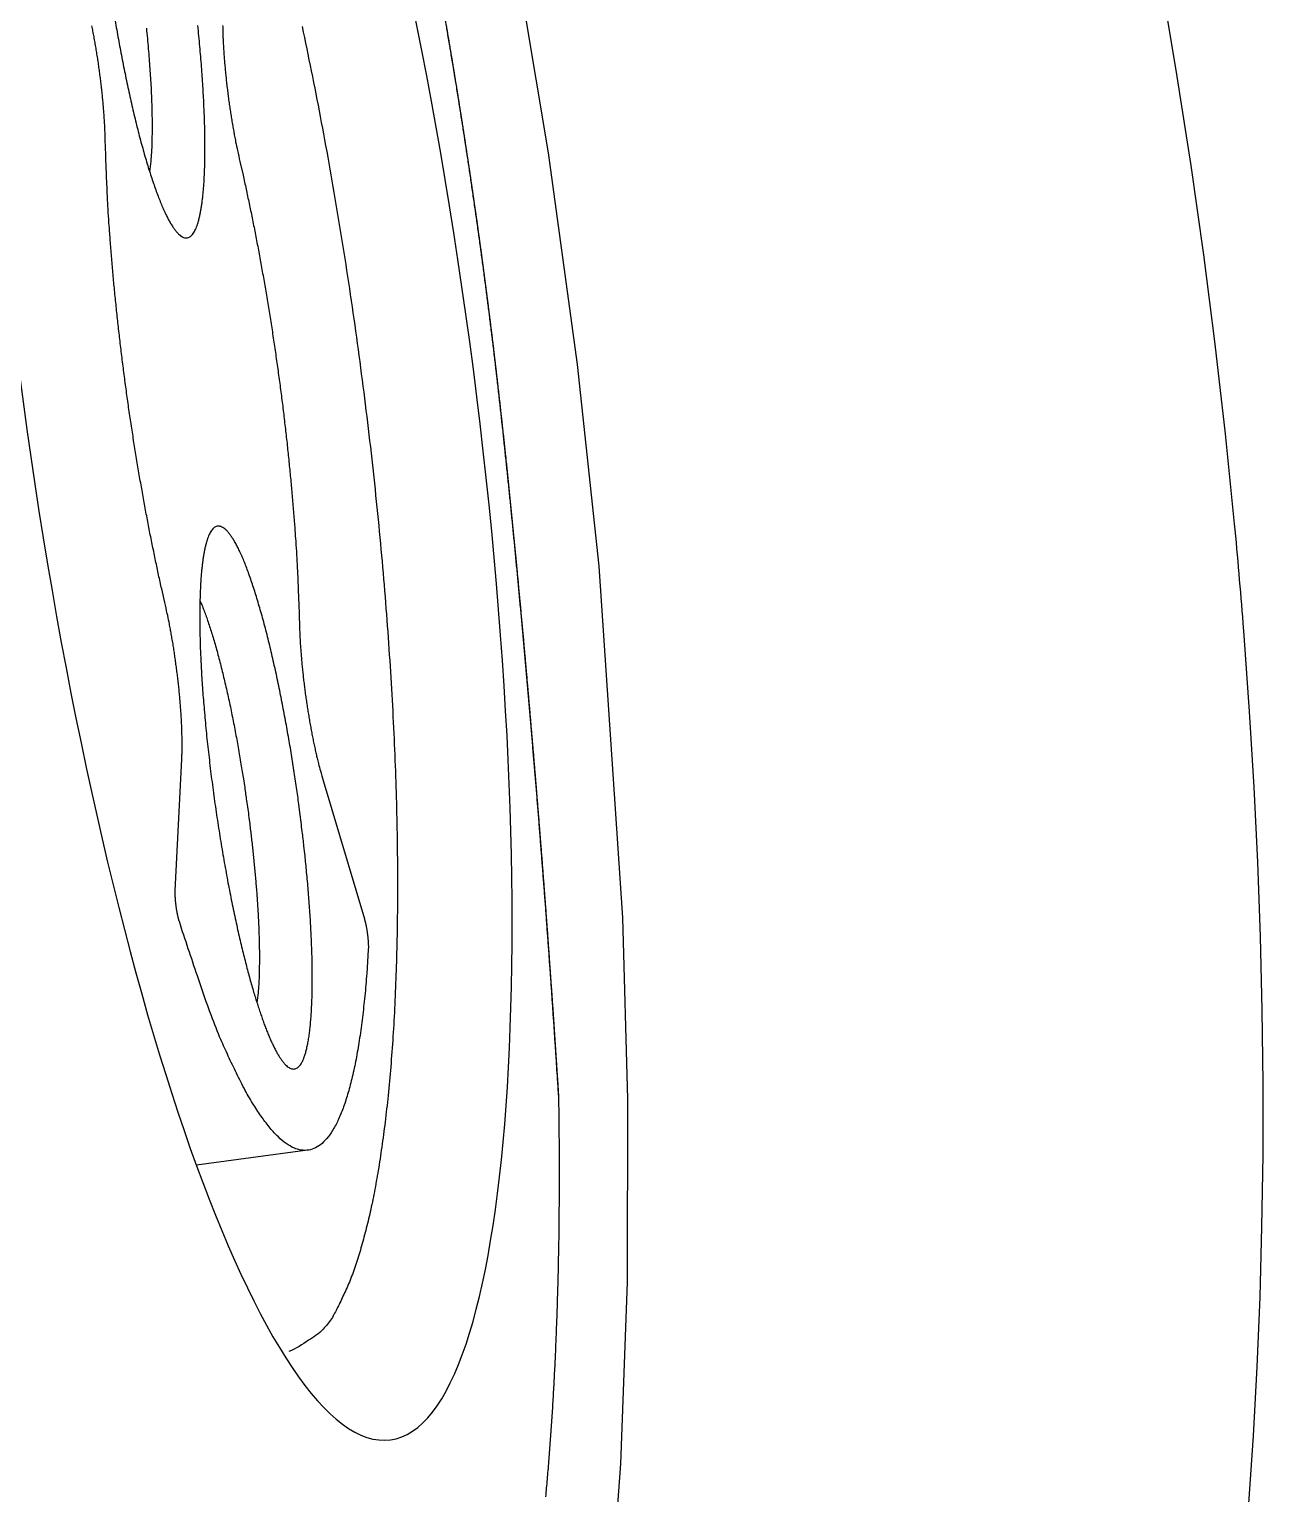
# Model space of a CAD drawing. Extents: x 528 to 612, y 649 to 778.
# Drawn here: x 536.618 to 538.287, y 690.083 to 692.064 of the extents above; entities that cross this region are included whole.
import ezdxf

# ---------------------------------------------------------------- set-up
doc = ezdxf.new("R2010")
doc.units = 0
doc.header["$MEASUREMENT"] = 0
doc.layers.add('1', color=4, linetype='Continuous')
doc.layers.add('204', color=7, linetype='Continuous')

# ---------------------------------------------------------------- blocks, each defined once
blk = doc.blocks.new('*U11')
at = {"layer": '204', "color": 2, "linetype": 'Continuous'}
blk.add_circle((0, 0), 1, dxfattribs=at)
blk = doc.blocks.new('5S55RR1')
at = {"layer": '1', "color": 3, "linetype": 'Continuous'}
for p, q in [((-70.6619, 94.1312), (-70.6619, 94.2796)), ((-71.0341, 94.2578), (-71.2086, 94.2251)), ((-71.1544, 94.0395), (-70.9616, 94.0094))]:
    blk.add_line(p, q, dxfattribs=at)
for points in [[(-70.9915, 94.258), (-70.9926, 94.2582, 0.003906), (-70.9937, 94.2583, 0.003416), (-70.9949, 94.2585, 0.003127), (-70.9962, 94.2586, 0.003058), (-70.9975, 94.2588, 0.002928), (-70.9989, 94.2589, 0.002808), (-71.0003, 94.259, 0.002691), (-71.0018, 94.2591, 0.002621), (-71.0033, 94.2592, 0.002544), (-71.0049, 94.2593, 0.002494), (-71.0065, 94.2593, 0.002442), (-71.0082, 94.2594, 0.002413), (-71.0098, 94.2594, 0.002389), (-71.0115, 94.2594, 0.002383), (-71.0132, 94.2594, 0.002377), (-71.0148, 94.2594, 0.002377), (-71.0165, 94.2594, 0.002415), (-71.0181, 94.2593, 0.002484), (-71.0197, 94.2593, 0.002478), (-71.0213, 94.2592, 0.002394), (-71.0228, 94.2591, 0.002662), (-71.0243, 94.259, 0.003195), (-71.0258, 94.2589, 0.002659), (-71.0271, 94.2587, 0.001206), (-71.0283, 94.2586, 0.003727), (-71.0297, 94.2584, 0.00702), (-71.0317, 94.2582, 0.004098), (-71.0341, 94.2578, 0.002419)], [(-70.9191, 94.0098), (-70.8878, 94.0162, 0.005021), (-70.8579, 94.0229, 0.005351), (-70.8295, 94.0301, 0.005968), (-70.8026, 94.0375, 0.007088), (-70.7776, 94.0453, 0.00844), (-70.7546, 94.0534, 0.010095), (-70.7339, 94.0618, 0.012359), (-70.7154, 94.0705, 0.01547), (-70.6995, 94.0794, 0.019916), (-70.6862, 94.0885, 0.026116), (-70.6757, 94.0978, 0.035293), (-70.668, 94.1072, 0.047662), (-70.6633, 94.1167, 0.063257), (-70.6616, 94.1263, 0.075768), (-70.6629, 94.136, 0.076656), (-70.6672, 94.1456, 0.065194), (-70.6745, 94.1551, 0.049959), (-70.6847, 94.1645, 0.037538), (-70.698, 94.1738, 0.026966), (-70.7138, 94.1829, 0.019571), (-70.732, 94.1918, 0.016547), (-70.7533, 94.2005, 0.015012), (-70.7778, 94.209, 0.009447), (-70.8023, 94.2169, 0.003634), (-70.8257, 94.2239, 0.009999), (-70.8594, 94.2321, 0.012892), (-70.9155, 94.2436, 0.005392), (-70.9915, 94.258, 0.002717)], [(-71.4219, 94.2192), (-71.4406, 94.2209, 0.001935), (-71.4598, 94.2225, 0.001825), (-71.4795, 94.2239, 0.001755), (-71.4996, 94.2253, 0.001742), (-71.5202, 94.2266, 0.001713), (-71.5411, 94.2277, 0.001684), (-71.5624, 94.2287, 0.001655), (-71.584, 94.2296, 0.001639), (-71.6059, 94.2304, 0.00162), (-71.628, 94.231, 0.001608), (-71.6504, 94.2315, 0.001596), (-71.6728, 94.2319, 0.00159), (-71.6954, 94.2321, 0.001586), (-71.718, 94.2321, 0.001589), (-71.7406, 94.232, 0.001587), (-71.7632, 94.2318, 0.001585), (-71.7856, 94.2314, 0.001606), (-71.808, 94.2309, 0.001647), (-71.8302, 94.2302, 0.001623), (-71.8521, 94.2295, 0.001542), (-71.8736, 94.2285, 0.001708), (-71.8951, 94.2275, 0.002044), (-71.9167, 94.2262, 0.001623), (-71.9367, 94.225, 0.000645), (-71.9547, 94.2238, 0.002277), (-71.9767, 94.222, 0.004099), (-72.009, 94.2189, 0.002179), (-72.0505, 94.2148, 0.001213)], [(-71.2086, 94.2251), (-71.2135, 94.2242, -0.003838), (-71.2188, 94.2233, -0.003411), (-71.2244, 94.2225, -0.003127), (-71.2302, 94.2217, -0.003011), (-71.2363, 94.2209, -0.002857), (-71.2427, 94.2202, -0.002716), (-71.2493, 94.2195, -0.00258), (-71.2561, 94.2188, -0.002483), (-71.2631, 94.2182, -0.002383), (-71.2704, 94.2177, -0.002305), (-71.2778, 94.2172, -0.002228), (-71.2854, 94.2168, -0.002169), (-71.2931, 94.2164, -0.002113), (-71.301, 94.2161, -0.002073), (-71.3089, 94.2158, -0.002029), (-71.3169, 94.2156, -0.001989), (-71.3249, 94.2155, -0.001979), (-71.333, 94.2155, -0.001994), (-71.341, 94.2155, -0.001936), (-71.349, 94.2155, -0.001819), (-71.3568, 94.2156, -0.00198), (-71.3647, 94.2158, -0.002321), (-71.3726, 94.2161, -0.001838), (-71.38, 94.2164, -0.000766), (-71.3867, 94.2166, -0.002511), (-71.3947, 94.2171, -0.004431), (-71.4066, 94.218, -0.002362), (-71.4219, 94.2192, -0.001322)], [(-72.0505, 94.2148), (-72.0566, 94.2141, -0.002618), (-72.063, 94.2135, -0.002399), (-72.0695, 94.2129, -0.002265), (-72.0763, 94.2123, -0.002241), (-72.0833, 94.2118, -0.002186), (-72.0905, 94.2114, -0.002132), (-72.0979, 94.211, -0.002078), (-72.1055, 94.2106, -0.002048), (-72.1132, 94.2103, -0.002014), (-72.121, 94.2101, -0.001994), (-72.1289, 94.2099, -0.001972), (-72.1369, 94.2098, -0.001962), (-72.1449, 94.2098, -0.001956), (-72.153, 94.2098, -0.00196), (-72.1611, 94.2098, -0.001962), (-72.1691, 94.21, -0.001964), (-72.1771, 94.2102, -0.001997), (-72.185, 94.2105, -0.002055), (-72.1928, 94.2108, -0.002041), (-72.2005, 94.2112, -0.001957), (-72.208, 94.2116, -0.002176)], [(-72.1687, 93.93, 0.002898), (-72.1074, 93.9258, 0.002819), (-72.0447, 93.9221, 0.002766), (-71.9807, 93.9191, 0.002712), (-71.9158, 93.9168, 0.002679), (-71.8501, 93.9151, 0.002648), (-71.7839, 93.9141, 0.002632), (-71.7173, 93.9139, 0.002622), (-71.6508, 93.9143, 0.002623), (-71.5844, 93.9154, 0.002634), (-71.5186, 93.9172, 0.002652), (-71.4534, 93.9197, 0.002685), (-71.3892, 93.9229, 0.002721), (-71.3262, 93.9267, 0.002776), (-71.2646, 93.9311, 0.002832), (-71.2046, 93.9361, 0.002913), (-71.1463, 93.9416, 0.00299), (-71.0899, 93.9477, 0.003102), (-71.0356, 93.9542, 0.003206), (-70.9835, 93.9612, 0.003352), (-70.9337, 93.9686, 0.003488), (-70.8862, 93.9763, 0.003678), (-70.841, 93.9843, 0.003857), (-70.7984, 93.9926, 0.004099), (-70.7582, 94.0011, 0.004324), (-70.7205, 94.0099, 0.004646), (-70.6851, 94.0187, 0.004964), (-70.6523, 94.0278, 0.005345), (-70.6217, 94.0368, 0.005673), (-70.5936, 94.0459, 0.006298), (-70.5676, 94.0551, 0.006971), (-70.5435, 94.0645, 0.007608), (-70.5209, 94.0741, 0.007972), (-70.4996, 94.084, 0.010218), (-70.4797, 94.0945, 0.015306), (-70.4615, 94.1057, 0.013679), (-70.4453, 94.1164, 0.003674), (-70.4314, 94.1263, 0.025098), (-70.4189, 94.1397, 0.066825), (-70.4068, 94.1611, 0.043824), (-70.3952, 94.1896, 0.024929)], [(-71.1156, 94.0764), (-71.1268, 94.0763, -0.00124), (-71.1381, 94.0763, -0.00117), (-71.1497, 94.0764, -0.001153), (-71.1615, 94.0765, -0.001199), (-71.1735, 94.0767, -0.001224), (-71.1856, 94.077, -0.001247), (-71.1979, 94.0773, -0.001268), (-71.2103, 94.0776, -0.001304), (-71.2228, 94.0781, -0.001334), (-71.2354, 94.0786, -0.001377), (-71.2481, 94.0792, -0.001413), (-71.2608, 94.0799, -0.001459), (-71.2735, 94.0806, -0.001513), (-71.2861, 94.0814, -0.001589), (-71.2988, 94.0823, -0.00167), (-71.3113, 94.0833, -0.001772), (-71.3238, 94.0844, -0.001859), (-71.3361, 94.0855, -0.001946), (-71.3482, 94.0867, -0.002044), (-71.3602, 94.088, -0.002162), (-71.3719, 94.0894, -0.002292), (-71.3833, 94.0909, -0.00244), (-71.3944, 94.0925, -0.00261), (-71.4052, 94.0941, -0.002804), (-71.4156, 94.0958, -0.003027), (-71.4256, 94.0975, -0.003273), (-71.4352, 94.0993, -0.003588), (-71.4444, 94.1012, -0.003978), (-71.453, 94.1031, -0.004495), (-71.4611, 94.1051, -0.005169), (-71.4687, 94.1071, -0.005927), (-71.4758, 94.1092, -0.006707), (-71.4822, 94.1113, -0.007754), (-71.4881, 94.1134, -0.009033), (-71.4933, 94.1156, -0.010744), (-71.498, 94.1178, -0.01282), (-71.5021, 94.12, -0.0157), (-71.5056, 94.1222, -0.019302), (-71.5085, 94.1244, -0.024369), (-71.5108, 94.1266, -0.030624), (-71.5125, 94.1288, -0.039058), (-71.5137, 94.1309, -0.0482), (-71.5144, 94.1331, -0.05741), (-71.5145, 94.1352, -0.062293), (-71.514, 94.1373, -0.059809), (-71.5131, 94.1394, -0.051052), (-71.5116, 94.1415, -0.040939), (-71.5097, 94.1435, -0.032158), (-71.5073, 94.1454, -0.025131), (-71.5046, 94.1473, -0.019885), (-71.5014, 94.1492, -0.015904), (-71.4979, 94.151, -0.012928), (-71.494, 94.1528, -0.010754), (-71.4898, 94.1545, -0.009093), (-71.4852, 94.1562, -0.007628), (-71.4804, 94.1578, -0.006453), (-71.4755, 94.1594, -0.005819), (-71.4702, 94.1609, -0.005168), (-71.4645, 94.1624, -0.004569), (-71.4584, 94.1639, -0.004289), (-71.4519, 94.1654, -0.003957), (-71.445, 94.1669, -0.003678), (-71.4376, 94.1683, -0.003403), (-71.4297, 94.1698, -0.0032), (-71.4214, 94.1712, -0.002988), (-71.4127, 94.1726, -0.002825), (-71.4034, 94.174, -0.002656), (-71.3938, 94.1753, -0.002528), (-71.3836, 94.1766, -0.002393), (-71.3731, 94.1779, -0.00229), (-71.3621, 94.1791, -0.002181), (-71.3506, 94.1803, -0.002099), (-71.3388, 94.1814, -0.002012), (-71.3265, 94.1824, -0.001947), (-71.3139, 94.1834, -0.001877), (-71.3009, 94.1843, -0.001825), (-71.2876, 94.1851, -0.001769), (-71.274, 94.1858, -0.001728), (-71.2601, 94.1865, -0.001686), (-71.246, 94.1871, -0.001655), (-71.2316, 94.1876, -0.001623), (-71.217, 94.188, -0.001599), (-71.2023, 94.1883, -0.001578), (-71.1875, 94.1886, -0.001565), (-71.1726, 94.1887, -0.001538), (-71.1576, 94.1887, -0.001497), (-71.1427, 94.1887, -0.001483), (-71.1278, 94.1886, -0.001488), (-71.1131, 94.1884, -0.001496), (-71.0984, 94.1881, -0.001503), (-71.0839, 94.1877, -0.00152), (-71.0696, 94.1872, -0.001535), (-71.0555, 94.1866, -0.001554), (-71.0416, 94.186, -0.001565), (-71.0279, 94.1853, -0.001585), (-71.0145, 94.1845, -0.001605), (-71.0014, 94.1837, -0.001636), (-70.9886, 94.1828, -0.001658), (-70.9761, 94.1818, -0.001708), (-70.9639, 94.1808, -0.001772), (-70.9522, 94.1797, -0.001841), (-70.9408, 94.1785, -0.001889), (-70.9299, 94.1773, -0.001958), (-70.9193, 94.1761, -0.002019), (-70.9092, 94.1749, -0.002105), (-70.8995, 94.1736, -0.002181), (-70.8902, 94.1722, -0.002284), (-70.8813, 94.1709, -0.002375), (-70.8729, 94.1695, -0.002505), (-70.8648, 94.1681, -0.002631), (-70.8572, 94.1667, -0.002773), (-70.85, 94.1653, -0.00287), (-70.8432, 94.1639, -0.003154), (-70.8366, 94.1625, -0.003453), (-70.8302, 94.1609, -0.003717), (-70.824, 94.1594, -0.004222), (-70.818, 94.1577, -0.004796), (-70.8123, 94.156, -0.005416), (-70.8069, 94.1543, -0.006171), (-70.8018, 94.1525, -0.007162), (-70.797, 94.1507, -0.008386), (-70.7925, 94.1488, -0.009935), (-70.7885, 94.1468, -0.011949), (-70.7849, 94.1448, -0.014601), (-70.7817, 94.1428, -0.018146), (-70.7789, 94.1407, -0.022805), (-70.7767, 94.1386, -0.029379), (-70.7749, 94.1364, -0.038264), (-70.7737, 94.1343, -0.049136), (-70.7731, 94.1321, -0.059485), (-70.773, 94.1298, -0.065173), (-70.7735, 94.1276, -0.062844), (-70.7746, 94.1253, -0.05349), (-70.7764, 94.1231, -0.04289), (-70.7787, 94.1208, -0.032969), (-70.7817, 94.1186, -0.025713), (-70.7853, 94.1163, -0.020144), (-70.7895, 94.1141, -0.016223), (-70.7943, 94.1119, -0.013172), (-70.7997, 94.1098, -0.011006), (-70.8057, 94.1077, -0.009138), (-70.8123, 94.1056, -0.007647), (-70.8194, 94.1036, -0.006511), (-70.8271, 94.1017, -0.005674), (-70.8352, 94.0998, -0.005), (-70.8439, 94.0979, -0.004483), (-70.8529, 94.0962, -0.004031), (-70.8624, 94.0945, -0.003655), (-70.8723, 94.0928, -0.003332), (-70.8826, 94.0913, -0.00306), (-70.8932, 94.0898, -0.002823), (-70.9041, 94.0884, -0.002614), (-70.9152, 94.0871, -0.002442), (-70.9266, 94.0858, -0.002297), (-70.9382, 94.0847, -0.002144), (-70.9499, 94.0836, -0.001971), (-70.9618, 94.0826, -0.001855), (-70.9738, 94.0817, -0.001765), (-70.9859, 94.0809, -0.001644), (-70.9979, 94.0801, -0.001494), (-71.0099, 94.0795, -0.001556), (-71.0221, 94.0788, -0.001728), (-71.0345, 94.0783, -0.001324), (-71.0461, 94.0778, -0.000566), (-71.0566, 94.0775, -0.001686), (-71.0698, 94.0771, -0.002738), (-71.0897, 94.0768, -0.001378), (-71.1156, 94.0764, -0.000758)], [(-72.2105, 94.1796, -0.001304), (-72.198, 94.1791, -0.001334), (-72.1854, 94.1786, -0.001377), (-72.1727, 94.178, -0.001413), (-72.1601, 94.1774, -0.001459), (-72.1473, 94.1766, -0.001513), (-72.1347, 94.1758, -0.001589), (-72.122, 94.1749, -0.00167), (-72.1095, 94.1739, -0.001772), (-72.097, 94.1728, -0.001859), (-72.0847, 94.1717, -0.001946), (-72.0726, 94.1705, -0.002044), (-72.0606, 94.1692, -0.002162), (-72.0489, 94.1678, -0.002292), (-72.0375, 94.1663, -0.00244), (-72.0264, 94.1648, -0.00261), (-72.0156, 94.1631, -0.002804), (-72.0052, 94.1615, -0.003027), (-71.9952, 94.1597, -0.003273), (-71.9856, 94.1579, -0.003588), (-71.9765, 94.156, -0.003978), (-71.9678, 94.1541, -0.004495), (-71.9597, 94.1521, -0.005169), (-71.9521, 94.1501, -0.005927), (-71.945, 94.148, -0.006707), (-71.9386, 94.1459, -0.007754), (-71.9327, 94.1438, -0.009033), (-71.9275, 94.1416, -0.010744), (-71.9228, 94.1394, -0.01282), (-71.9187, 94.1372, -0.0157), (-71.9152, 94.135, -0.019302), (-71.9123, 94.1328, -0.024369), (-71.91, 94.1306, -0.030624), (-71.9083, 94.1285, -0.039058), (-71.9071, 94.1263, -0.0482), (-71.9064, 94.1241, -0.05741), (-71.9064, 94.122, -0.062293), (-71.9068, 94.1199, -0.059809), (-71.9078, 94.1178, -0.051052), (-71.9092, 94.1158, -0.040939), (-71.9111, 94.1138, -0.032158), (-71.9135, 94.1118, -0.025131), (-71.9162, 94.1099, -0.019885), (-71.9194, 94.108, -0.015904), (-71.9229, 94.1062, -0.012928), (-71.9268, 94.1044, -0.010754), (-71.9311, 94.1027, -0.009093), (-71.9356, 94.101, -0.007628), (-71.9404, 94.0994, -0.006453), (-71.9453, 94.0978, -0.005819), (-71.9506, 94.0963, -0.005168), (-71.9563, 94.0948, -0.004569), (-71.9624, 94.0933, -0.004289), (-71.9689, 94.0918, -0.003957), (-71.9758, 94.0903, -0.003678), (-71.9832, 94.0889, -0.003403), (-71.9911, 94.0874, -0.0032), (-71.9994, 94.086, -0.002988), (-72.0081, 94.0846, -0.002825), (-72.0174, 94.0832, -0.002656), (-72.027, 94.0819, -0.002528), (-72.0372, 94.0806, -0.002393), (-72.0477, 94.0793, -0.00229), (-72.0587, 94.0781, -0.002181), (-72.0702, 94.077, -0.002099), (-72.082, 94.0759, -0.002012), (-72.0943, 94.0748, -0.001947), (-72.1069, 94.0739, -0.001877), (-72.1199, 94.073, -0.001825), (-72.1332, 94.0721, -0.001769), (-72.1468, 94.0714, -0.001728), (-72.1607, 94.0707, -0.001686), (-72.1748, 94.0701, -0.001655), (-72.1892, 94.0696, -0.001623)], [(-71.4182, 94.1718), (-71.4118, 94.17, 0.006105), (-71.4049, 94.1683, 0.005375), (-71.3975, 94.1667, 0.00473), (-71.3897, 94.1651, 0.004244), (-71.3814, 94.1635, 0.003821), (-71.3728, 94.162, 0.003468), (-71.3637, 94.1605, 0.003162), (-71.3543, 94.1591, 0.002909), (-71.3446, 94.1578, 0.002688), (-71.3345, 94.1565, 0.002498), (-71.3242, 94.1554, 0.002332), (-71.3137, 94.1542, 0.002186), (-71.303, 94.1532, 0.002062), (-71.2921, 94.1522, 0.00195), (-71.2811, 94.1513, 0.001851), (-71.27, 94.1504, 0.001753), (-71.2588, 94.1497, 0.00169), (-71.2475, 94.149, 0.001641), (-71.2362, 94.1484, 0.001548), (-71.225, 94.1478, 0.001413), (-71.2139, 94.1473, 0.00148), (-71.2027, 94.1469, 0.001657), (-71.1913, 94.1466, 0.001283), (-71.1807, 94.1463, 0.000555), (-71.1711, 94.1461, 0.001644), (-71.1592, 94.1459, 0.002707), (-71.1413, 94.1458, 0.001383), (-71.1182, 94.1457, 0.000767)], [(-71.1182, 94.1457), (-71.1095, 94.1458, 0.001119), (-71.1007, 94.1459, 0.001071), (-71.0918, 94.1461, 0.001067), (-71.0829, 94.1463, 0.001118), (-71.0738, 94.1465, 0.001151), (-71.0646, 94.1468, 0.001182), (-71.0554, 94.1471, 0.001213), (-71.0462, 94.1475, 0.001257), (-71.0369, 94.1479, 0.001297), (-71.0277, 94.1484, 0.001347), (-71.0184, 94.1489, 0.001396), (-71.0091, 94.1495, 0.001456), (-70.9999, 94.1501, 0.001517), (-70.9907, 94.1508, 0.001593), (-70.9816, 94.1515, 0.001664), (-70.9727, 94.1523, 0.001741), (-70.9638, 94.1532, 0.001852), (-70.955, 94.1541, 0.002006), (-70.9465, 94.155, 0.002066), (-70.9381, 94.156, 0.002046), (-70.9299, 94.1571, 0.00242), (-70.9219, 94.1582, 0.003144), (-70.914, 94.1594, 0.002583), (-70.9067, 94.1606, 0.000893), (-70.9002, 94.1616, 0.004048), (-70.8926, 94.1631, 0.008344), (-70.8818, 94.1655, 0.004816), (-70.8683, 94.1688, 0.002745)], [(-72.195, 94.139, 0.001866), (-72.1808, 94.1396, 0.001902), (-72.1669, 94.1402, 0.001954), (-72.1534, 94.1409, 0.002008), (-72.1402, 94.1418, 0.002076), (-72.1274, 94.1427, 0.002135), (-72.1151, 94.1436, 0.002242), (-72.1033, 94.1447, 0.002368), (-72.0919, 94.1458, 0.002443), (-72.081, 94.147, 0.002424), (-72.0707, 94.1482, 0.002767), (-72.0609, 94.1495, 0.003408), (-72.0515, 94.1509, 0.002944), (-72.0429, 94.1522, 0.001382), (-72.0355, 94.1534, 0.004249), (-72.0271, 94.155, 0.008398), (-72.0157, 94.1575, 0.005166), (-72.0017, 94.1609, 0.003156)], [(-71.3703, 94.0424), (-71.3642, 94.0431, -0.002618), (-71.3579, 94.0437, -0.002399), (-71.3513, 94.0443, -0.002266), (-71.3445, 94.0449, -0.002241), (-71.3375, 94.0454, -0.002186), (-71.3303, 94.0458, -0.002132), (-71.3229, 94.0462, -0.002078), (-71.3153, 94.0466, -0.002048), (-71.3076, 94.0469, -0.002014), (-71.2998, 94.0471, -0.001994), (-71.2919, 94.0473, -0.001972), (-71.2839, 94.0474, -0.001962), (-71.2759, 94.0475, -0.001956), (-71.2678, 94.0474, -0.00196), (-71.2597, 94.0474, -0.001962), (-71.2517, 94.0472, -0.001964), (-71.2437, 94.047, -0.001997), (-71.2358, 94.0468, -0.002055), (-71.228, 94.0464, -0.002041), (-71.2203, 94.046, -0.001957), (-71.2128, 94.0456, -0.002176), (-71.2054, 94.0451, -0.002613), (-71.198, 94.0445, -0.002124), (-71.1912, 94.044, -0.000898), (-71.1852, 94.0434, -0.002985), (-71.1779, 94.0426, -0.005506), (-71.1676, 94.0413, -0.003061), (-71.1544, 94.0395, -0.00175)], [(-72.1845, 94.0363, -0.002857), (-72.1782, 94.037, -0.002716), (-72.1715, 94.0377, -0.002581), (-72.1647, 94.0384, -0.002483), (-72.1577, 94.039, -0.002383), (-72.1504, 94.0395, -0.002306), (-72.143, 94.04, -0.002228), (-72.1354, 94.0404, -0.002169), (-72.1277, 94.0408, -0.002113), (-72.1198, 94.0411, -0.002073), (-72.1119, 94.0414, -0.002029), (-72.1039, 94.0416, -0.001989), (-72.0959, 94.0417, -0.001979), (-72.0879, 94.0418, -0.001994), (-72.0798, 94.0418, -0.001936), (-72.0718, 94.0417, -0.001819), (-72.064, 94.0416, -0.00198), (-72.0561, 94.0414, -0.002322), (-72.0482, 94.0411, -0.001838), (-72.0408, 94.0408, -0.000766), (-72.0342, 94.0406, -0.002511), (-72.0261, 94.0401, -0.004431), (-72.0142, 94.0392, -0.002362), (-71.9989, 94.038, -0.001322)], [(-71.9989, 94.038), (-71.9802, 94.0363, 0.001934), (-71.961, 94.0347, 0.001825), (-71.9413, 94.0333, 0.001755), (-71.9212, 94.0319, 0.001742), (-71.9006, 94.0306, 0.001713), (-71.8797, 94.0295, 0.001684), (-71.8584, 94.0285, 0.001655), (-71.8368, 94.0276, 0.001639), (-71.8149, 94.0268, 0.00162), (-71.7928, 94.0262, 0.001608), (-71.7704, 94.0257, 0.001596), (-71.748, 94.0254, 0.00159), (-71.7254, 94.0252, 0.001586), (-71.7028, 94.0251, 0.001589), (-71.6802, 94.0252, 0.001587), (-71.6576, 94.0254, 0.001585), (-71.6352, 94.0258, 0.001606), (-71.6128, 94.0263, 0.001647), (-71.5906, 94.027, 0.001623), (-71.5687, 94.0278, 0.001542), (-71.5472, 94.0287, 0.001708), (-71.5257, 94.0298, 0.002044), (-71.5041, 94.031, 0.001623), (-71.4841, 94.0323, 0.000645), (-71.4661, 94.0335, 0.002277), (-71.4441, 94.0352, 0.004099), (-71.4118, 94.0383, 0.002179), (-71.3703, 94.0424, 0.001213)], [(-70.9616, 94.0094), (-70.9605, 94.0093, 0.00378), (-70.9594, 94.0091, 0.003316), (-70.9581, 94.009, 0.003044), (-70.9569, 94.0088, 0.002984), (-70.9555, 94.0087, 0.002865), (-70.9541, 94.0086, 0.002754), (-70.9527, 94.0085, 0.002647), (-70.9512, 94.0084, 0.002584), (-70.9496, 94.0083, 0.002513), (-70.948, 94.0082, 0.002469), (-70.9464, 94.0082, 0.002423), (-70.9448, 94.0081, 0.0024), (-70.9431, 94.0081, 0.002381), (-70.9415, 94.0081, 0.00238), (-70.9398, 94.0081, 0.002379), (-70.9381, 94.0081, 0.002384), (-70.9365, 94.0082, 0.002427), (-70.9349, 94.0082, 0.002502), (-70.9333, 94.0083, 0.002502), (-70.9317, 94.0084, 0.002422), (-70.9302, 94.0085, 0.002699), (-70.9287, 94.0086, 0.003248), (-70.9272, 94.0087, 0.00271), (-70.9259, 94.0088, 0.001231), (-70.9247, 94.009, 0.003812), (-70.9234, 94.0091, 0.007217), (-70.9215, 94.0094, 0.004235), (-70.9191, 94.0098, 0.002507)]]:
    blk.add_lwpolyline(points, format="xyb", dxfattribs=at)
at = {"layer": '1', "color": 2, "linetype": 'Continuous'}
for points in [[(-70.6807, 93.7824), (-70.6661, 93.7842, 0.000493), (-70.6516, 93.786, 0.000487), (-70.6372, 93.7878, 0.000502), (-70.6228, 93.7897, 0.00054), (-70.6085, 93.7916, 0.000568), (-70.5942, 93.7934, 0.000593), (-70.5801, 93.7954, 0.000604), (-70.566, 93.7973, 0.000602), (-70.5519, 93.7993, 0.000604), (-70.5379, 93.8013, 0.000608), (-70.524, 93.8033, 0.000612), (-70.5102, 93.8054, 0.000615), (-70.4964, 93.8074, 0.000619), (-70.4827, 93.8095, 0.000623), (-70.469, 93.8117, 0.000628), (-70.4555, 93.8138, 0.000632), (-70.442, 93.816, 0.000637), (-70.4286, 93.8182, 0.000641), (-70.4152, 93.8204, 0.000647), (-70.402, 93.8226, 0.000652), (-70.3888, 93.8249, 0.000657), (-70.3757, 93.8272, 0.000662), (-70.3626, 93.8295, 0.00067), (-70.3497, 93.8318, 0.000678), (-70.3368, 93.8341, 0.000688), (-70.324, 93.8365, 0.000699), (-70.3113, 93.8389, 0.00071), (-70.2987, 93.8413, 0.000721), (-70.2861, 93.8438, 0.000732), (-70.2737, 93.8462, 0.000744), (-70.2613, 93.8487, 0.000756), (-70.249, 93.8512, 0.000768), (-70.2368, 93.8538, 0.00078), (-70.2246, 93.8563, 0.000792), (-70.2126, 93.8589, 0.000805), (-70.2006, 93.8615, 0.000818), (-70.1887, 93.8641, 0.000831), (-70.1769, 93.8668, 0.000845), (-70.1652, 93.8694, 0.000858), (-70.1535, 93.8721, 0.000872)], [(-72.1442, 93.7366, 0.000126), (-72.1395, 93.7365, 0.000126), (-72.1349, 93.7363, 0.000126), (-72.1302, 93.7362, 0.000126), (-72.1255, 93.736, 0.000126), (-72.1208, 93.7359, 0.000126), (-72.1161, 93.7357, 0.000126), (-72.1114, 93.7356, 0.000125), (-72.1068, 93.7354, 0.000125), (-72.1021, 93.7353, 0.000125), (-72.0974, 93.7351, 0.000125), (-72.0927, 93.735, 0.000125), (-72.088, 93.7349, 0.000125), (-72.0833, 93.7348, 0.000125), (-72.0787, 93.7346, 0.000124), (-72.074, 93.7345, 0.000124), (-72.0693, 93.7344, 0.000124), (-72.0646, 93.7343, 0.000124), (-72.0599, 93.7341, 0.000124), (-72.0552, 93.734, 0.000124), (-72.0506, 93.7339, 0.000124), (-72.0459, 93.7338, 0.000124), (-72.0412, 93.7337, 0.000124), (-72.0365, 93.7336, 0.000124), (-72.0318, 93.7335, 0.000124), (-72.0272, 93.7334, 0.000124), (-72.0225, 93.7333, 0.000124), (-72.0178, 93.7332, 0.000125), (-72.0131, 93.7331, 0.000125), (-72.0085, 93.733, 0.000125), (-72.0038, 93.7329, 0.000125), (-71.9991, 93.7328, 0.000125), (-71.9944, 93.7327, 0.000125), (-71.9898, 93.7326, 0.000125), (-71.9851, 93.7326, 0.000125), (-71.9804, 93.7325, 0.000125), (-71.9758, 93.7324, 0.000125), (-71.9711, 93.7323, 0.000125), (-71.9664, 93.7323, 0.000125), (-71.9617, 93.7322, 0.000126), (-71.9571, 93.7321, 0.000126), (-71.9524, 93.7321, 0.000126), (-71.9477, 93.732, 0.000127), (-71.9431, 93.7319, 0.000127), (-71.9384, 93.7319, 0.000127), (-71.9338, 93.7318, 0.000127), (-71.9291, 93.7318, 0.000128), (-71.9244, 93.7317, 0.000128), (-71.9198, 93.7317, 0.000128), (-71.9151, 93.7316, 0.000129), (-71.9105, 93.7316, 0.000129), (-71.9058, 93.7315, 0.000129), (-71.9012, 93.7315, 0.000129), (-71.8965, 93.7315, 0.00013), (-71.8919, 93.7314, 0.00013), (-71.8872, 93.7314, 0.00013), (-71.8826, 93.7314, 0.000131), (-71.8779, 93.7313, 0.000131), (-71.8733, 93.7313, 0.000132), (-71.8686, 93.7313, 0.000132), (-71.864, 93.7313, 0.000133), (-71.8594, 93.7313, 0.000133), (-71.8547, 93.7313, 0.000134), (-71.8501, 93.7312, 0.000134), (-71.8454, 93.7312, 0.000135), (-71.8408, 93.7312, 0.000135), (-71.8362, 93.7312, 0.000136), (-71.8316, 93.7312, 0.000137), (-71.8269, 93.7312, 0.000137), (-71.8223, 93.7312, 0.000138), (-71.8177, 93.7312, 0.000138), (-71.8131, 93.7312, 0.000139), (-71.8085, 93.7313, 0.00014), (-71.8038, 93.7313, 0.00014), (-71.7992, 93.7313, 0.000141), (-71.7946, 93.7313, 0.000142), (-71.79, 93.7313, 0.000142), (-71.7854, 93.7314, 0.000142), (-71.7808, 93.7314, 0.000142), (-71.7762, 93.7314, 0.000141), (-71.7716, 93.7314, 0.000141), (-71.767, 93.7315, 0.00014), (-71.7625, 93.7315, 0.00014), (-71.7579, 93.7316, 0.000139), (-71.7533, 93.7316, 0.000139), (-71.7487, 93.7317, 0.000138), (-71.7441, 93.7317, 0.000138), (-71.7396, 93.7317, 0.000137), (-71.735, 93.7318, 0.000137), (-71.7304, 93.7319, 0.000136), (-71.7259, 93.7319, 0.000135), (-71.7213, 93.732, 0.000135), (-71.7167, 93.732, 0.000134), (-71.7122, 93.7321, 0.000134), (-71.7076, 93.7322, 0.000133), (-71.7031, 93.7322, 0.000133), (-71.6985, 93.7323, 0.000132), (-71.694, 93.7324, 0.000131), (-71.6894, 93.7325, 0.000129), (-71.6849, 93.7325, 0.000128), (-71.6804, 93.7326, 0.000126), (-71.6758, 93.7327, 0.000125), (-71.6713, 93.7328, 0.000124), (-71.6668, 93.7329, 0.000122), (-71.6622, 93.733, 0.000121), (-71.6577, 93.7331, 0.000119), (-71.6532, 93.7332, 0.000117), (-71.6486, 93.7333, 0.000116), (-71.6441, 93.7334, 0.000114), (-71.6396, 93.7335, 0.000113), (-71.6351, 93.7336, 0.000111), (-71.6305, 93.7337, 0.00011), (-71.626, 93.7338, 0.000108), (-71.6215, 93.7339, 0.000106), (-71.617, 93.734, 0.000105), (-71.6125, 93.7341, 0.000103), (-71.6079, 93.7342, 0.000102), (-71.6034, 93.7343, 0.000101), (-71.5989, 93.7345, 0.0001), (-71.5944, 93.7346, 0.000099), (-71.5899, 93.7347, 0.000098), (-71.5853, 93.7348, 0.000097), (-71.5808, 93.7349, 0.000097), (-71.5763, 93.7351, 0.000096), (-71.5718, 93.7352, 0.000095), (-71.5673, 93.7353, 0.000094), (-71.5627, 93.7355, 0.000093), (-71.5582, 93.7356, 0.000092), (-71.5537, 93.7357, 0.000091), (-71.5492, 93.7359, 0.000091), (-71.5447, 93.736, 0.00009), (-71.5401, 93.7362, 0.000089), (-71.5356, 93.7363, 0.000088), (-71.5311, 93.7364, 0.000087), (-71.5265, 93.7366, 0.000086), (-71.522, 93.7367, 0.000085), (-71.5175, 93.7369, 0.000084), (-71.513, 93.737, 0.000083), (-71.5084, 93.7372, 0.000083), (-71.5039, 93.7373, 0.000082), (-71.4994, 93.7375, 0.000081), (-71.4948, 93.7377, 0.00008), (-71.4903, 93.7378, 0.000079), (-71.4857, 93.738, 0.000078), (-71.4812, 93.7381, 0.000077), (-71.4767, 93.7383, 0.000076), (-71.4721, 93.7385, 0.000075), (-71.4676, 93.7386, 0.000074), (-71.463, 93.7388, 0.000073), (-71.4585, 93.739, 0.000072), (-71.4539, 93.7391, 0.000071), (-71.4494, 93.7393, 0.00007), (-71.4448, 93.7395, 0.00007), (-71.4402, 93.7396, 0.000069), (-71.4357, 93.7398, 0.000068), (-71.4311, 93.74, 0.000067), (-71.4265, 93.7402, 0.000066), (-71.422, 93.7404, 0.000065), (-71.4174, 93.7405, 0.000065), (-71.4128, 93.7407, 0.000064), (-71.4083, 93.7409, 0.000064), (-71.4037, 93.7411, 0.000063), (-71.3991, 93.7413, 0.000063), (-71.3945, 93.7415, 0.000062), (-71.3899, 93.7416, 0.000062), (-71.3853, 93.7418, 0.000061), (-71.3807, 93.742, 0.000061), (-71.3761, 93.7422, 0.00006), (-71.3716, 93.7424, 0.00006), (-71.367, 93.7426, 0.000059), (-71.3624, 93.7428, 0.000059), (-71.3577, 93.743, 0.000058), (-71.3531, 93.7432, 0.000058), (-71.3485, 93.7434, 0.000057), (-71.3439, 93.7436, 0.000057), (-71.3393, 93.7438, 0.000056), (-71.3347, 93.744, 0.000056), (-71.3301, 93.7442, 0.000055), (-71.3255, 93.7444, 0.000055), (-71.3209, 93.7446, 0.000055), (-71.3162, 93.7448, 0.000054), (-71.3116, 93.745, 0.000054), (-71.307, 93.7452, 0.000053), (-71.3024, 93.7454, 0.000053), (-71.2977, 93.7456, 0.000052), (-71.2931, 93.7459, 0.000052), (-71.2885, 93.7461, 0.000051), (-71.2838, 93.7463, 0.000051), (-71.2792, 93.7465, 0.00005), (-71.2745, 93.7467, 0.00005), (-71.2699, 93.7469, 0.00005), (-71.2653, 93.7471, 0.000049), (-71.2606, 93.7474, 0.000049), (-71.256, 93.7476, 0.000048), (-71.2513, 93.7478, 0.000048), (-71.2467, 93.748, 0.000047), (-71.242, 93.7483, 0.000047), (-71.2374, 93.7485, 0.000046), (-71.2327, 93.7487, 0.000046), (-71.228, 93.7489, 0.000046), (-71.2234, 93.7492, 0.000046), (-71.2187, 93.7494, 0.000047), (-71.2141, 93.7496, 0.000047), (-71.2094, 93.7498, 0.000047), (-71.2047, 93.7501, 0.000047), (-71.2001, 93.7503, 0.000047), (-71.1954, 93.7505, 0.000047), (-71.1907, 93.7508, 0.000047), (-71.1861, 93.751, 0.000047), (-71.1814, 93.7512, 0.000048), (-71.1767, 93.7515, 0.000048), (-71.172, 93.7517, 0.000048), (-71.1674, 93.752, 0.000048), (-71.1627, 93.7522, 0.000048), (-71.158, 93.7524, 0.000048), (-71.1533, 93.7527, 0.000048), (-71.1487, 93.7529, 0.000048), (-71.144, 93.7532, 0.000049), (-71.1393, 93.7534, 0.000049), (-71.1346, 93.7536, 0.000049), (-71.1299, 93.7539, 0.000049), (-71.1253, 93.7541, 0.000049), (-71.1206, 93.7544, 0.000049), (-71.1159, 93.7546, 0.000049), (-71.1112, 93.7549, 0.000049), (-71.1065, 93.7551, 0.00005), (-71.1018, 93.7554, 0.00005), (-71.0972, 93.7556, 0.00005), (-71.0925, 93.7559, 0.00005), (-71.0878, 93.7561, 0.00005), (-71.0831, 93.7564, 0.00005), (-71.0784, 93.7567, 0.000051), (-71.0737, 93.7569, 0.000051), (-71.0691, 93.7572, 0.000051), (-71.0644, 93.7574, 0.000051), (-71.0597, 93.7577, 0.000051), (-71.055, 93.758, 0.000051), (-71.0503, 93.7582, 0.000051), (-71.0456, 93.7585, 0.000052), (-71.041, 93.7587, 0.000052), (-71.0363, 93.759, 0.000052), (-71.0316, 93.7593, 0.000052), (-71.0269, 93.7595, 0.000052), (-71.0222, 93.7598, 0.000052), (-71.0175, 93.7601, 0.000052), (-71.0129, 93.7603, 0.000052), (-71.0082, 93.7606, 0.000052), (-71.0035, 93.7609, 0.000052), (-70.9988, 93.7612, 0.000052), (-70.9941, 93.7614, 0.000052), (-70.9895, 93.7617, 0.000052), (-70.9848, 93.762, 0.000052), (-70.9801, 93.7623, 0.000052), (-70.9754, 93.7625, 0.000052), (-70.9708, 93.7628, 0.000052), (-70.9661, 93.7631, 0.000052), (-70.9614, 93.7634, 0.000052), (-70.9568, 93.7637, 0.000052), (-70.9521, 93.7639, 0.000052), (-70.9474, 93.7642, 0.000052), (-70.9428, 93.7645, 0.000052), (-70.9381, 93.7648, 0.000052), (-70.9334, 93.7651, 0.000052), (-70.9288, 93.7654, 0.000052), (-70.9241, 93.7657, 0.000052), (-70.9194, 93.7659, 0.000052), (-70.9148, 93.7662, 0.000052), (-70.9101, 93.7665, 0.000052), (-70.9055, 93.7668, 0.000053), (-70.9008, 93.7671, 0.000053), (-70.8962, 93.7674, 0.000053), (-70.8915, 93.7677, 0.000053), (-70.8869, 93.768, 0.000053), (-70.8822, 93.7683, 0.000053), (-70.8776, 93.7686, 0.000053), (-70.8729, 93.7689, 0.000053), (-70.8683, 93.7692, 0.000053), (-70.8637, 93.7695, 0.000053), (-70.859, 93.7698, 0.000053), (-70.8544, 93.7701, 0.000053), (-70.8497, 93.7704, 0.000053), (-70.8451, 93.7707, 0.000053), (-70.8405, 93.771, 0.000052), (-70.8359, 93.7713, 0.000052), (-70.8312, 93.7716, 0.000052), (-70.8266, 93.7719, 0.000052), (-70.822, 93.7722, 0.000051), (-70.8174, 93.7725, 0.000051), (-70.8128, 93.7728, 0.000051), (-70.8081, 93.7731, 0.000051), (-70.8035, 93.7734, 0.000051), (-70.7989, 93.7737, 0.000051), (-70.7943, 93.774, 0.000051), (-70.7897, 93.7744, 0.000052), (-70.7851, 93.7747, 0.000052), (-70.7805, 93.775, 0.000052), (-70.7759, 93.7753, 0.000052), (-70.7713, 93.7756, 0.000052), (-70.7667, 93.7759, 0.000052), (-70.7622, 93.7762, 0.000052), (-70.7576, 93.7766, 0.000053), (-70.753, 93.7769, 0.000054), (-70.7484, 93.7772, 0.000052), (-70.7438, 93.7775, 0.000049), (-70.7393, 93.7778, 0.000054), (-70.7347, 93.7782, 0.000065), (-70.73, 93.7785, 0.000049), (-70.7256, 93.7788, 0.000017), (-70.7216, 93.7791, 0.000069), (-70.7164, 93.7795, 0.00012), (-70.7086, 93.78, 0.000059), (-70.6983, 93.7808, 0.000031)], [(-72.1506, 93.737, 0.000269), (-72.1407, 93.7367, 0.000269), (-72.1308, 93.7363, 0.000268), (-72.1208, 93.736, 0.000267), (-72.1109, 93.7357, 0.000267), (-72.101, 93.7354, 0.000266), (-72.0911, 93.7351, 0.000266), (-72.0811, 93.7348, 0.000265), (-72.0712, 93.7346, 0.000265), (-72.0613, 93.7343, 0.000264), (-72.0513, 93.7341, 0.000264), (-72.0414, 93.7338, 0.000264), (-72.0315, 93.7336, 0.000264), (-72.0216, 93.7334, 0.000264), (-72.0116, 93.7332, 0.000265), (-72.0017, 93.733, 0.000265), (-71.9918, 93.7328, 0.000266), (-71.9819, 93.7327, 0.000266), (-71.972, 93.7325, 0.000267), (-71.9621, 93.7323, 0.000268), (-71.9522, 93.7322, 0.000268), (-71.9423, 93.7321, 0.000269), (-71.9324, 93.732, 0.00027), (-71.9226, 93.7319, 0.000272), (-71.9127, 93.7318, 0.000273), (-71.9029, 93.7317, 0.000275), (-71.893, 93.7316, 0.000277), (-71.8832, 93.7315, 0.000278), (-71.8734, 93.7315, 0.00028), (-71.8636, 93.7314, 0.000282), (-71.8538, 93.7314, 0.000283), (-71.844, 93.7314, 0.000285), (-71.8343, 93.7314, 0.000287), (-71.8245, 93.7314, 0.000289), (-71.8148, 93.7314, 0.000291), (-71.8051, 93.7314, 0.000293), (-71.7954, 93.7315, 0.000295), (-71.7857, 93.7315, 0.000298), (-71.776, 93.7316, 0.000299), (-71.7663, 93.7317, 0.0003), (-71.7567, 93.7318, 0.000299), (-71.7471, 93.7318, 0.000296), (-71.7374, 93.732, 0.000294), (-71.7278, 93.7321, 0.000291), (-71.7182, 93.7322, 0.000287), (-71.7085, 93.7323, 0.000283), (-71.6989, 93.7325, 0.000278), (-71.6893, 93.7327, 0.000272), (-71.6796, 93.7328, 0.000267), (-71.67, 93.733, 0.000261), (-71.6603, 93.7332, 0.000256), (-71.6506, 93.7334, 0.00025), (-71.641, 93.7336, 0.000245), (-71.6313, 93.7339, 0.000239), (-71.6216, 93.7341, 0.000233), (-71.6118, 93.7343, 0.000227), (-71.6021, 93.7346, 0.000222), (-71.5924, 93.7348, 0.000216), (-71.5826, 93.7351, 0.000211), (-71.5728, 93.7354, 0.000206), (-71.5631, 93.7357, 0.000202), (-71.5533, 93.736, 0.000197), (-71.5434, 93.7363, 0.000192), (-71.5336, 93.7366, 0.000187), (-71.5238, 93.7369, 0.000183), (-71.5139, 93.7372, 0.000178), (-71.504, 93.7376, 0.000173), (-71.4941, 93.7379, 0.000168), (-71.4842, 93.7383, 0.000164), (-71.4743, 93.7386, 0.000159), (-71.4643, 93.739, 0.000156), (-71.4544, 93.7393, 0.000154), (-71.4444, 93.7397, 0.000152), (-71.4344, 93.7401, 0.000149), (-71.4244, 93.7405, 0.000147), (-71.4143, 93.7409, 0.000144), (-71.4043, 93.7413, 0.000142), (-71.3942, 93.7417, 0.000139), (-71.3841, 93.7421, 0.000137), (-71.374, 93.7425, 0.000135), (-71.3639, 93.743, 0.000132), (-71.3538, 93.7434, 0.00013), (-71.3436, 93.7438, 0.000128), (-71.3334, 93.7443, 0.000125), (-71.3232, 93.7447, 0.000122), (-71.313, 93.7452, 0.00012), (-71.3028, 93.7457, 0.000118), (-71.2926, 93.7461, 0.000115), (-71.2823, 93.7466, 0.000113), (-71.2721, 93.7471, 0.00011), (-71.2618, 93.7476, 0.000108), (-71.2515, 93.748, 0.000106), (-71.2412, 93.7485, 0.000104), (-71.2309, 93.749, 0.000102), (-71.2206, 93.7495, 0.000101), (-71.2103, 93.75, 0.000102), (-71.1999, 93.7506, 0.000102), (-71.1896, 93.7511, 0.000103), (-71.1793, 93.7516, 0.000103), (-71.1689, 93.7521, 0.000104), (-71.1586, 93.7527, 0.000104), (-71.1482, 93.7532, 0.000105), (-71.1379, 93.7537, 0.000106), (-71.1275, 93.7543, 0.000106), (-71.1171, 93.7548, 0.000107), (-71.1068, 93.7554, 0.000108), (-71.0964, 93.7559, 0.000108), (-71.086, 93.7565, 0.000109), (-71.0757, 93.7571, 0.00011), (-71.0653, 93.7576, 0.00011), (-71.0549, 93.7582, 0.000111), (-71.0446, 93.7588, 0.000112), (-71.0342, 93.7594, 0.000113), (-71.0238, 93.76, 0.000114), (-71.0135, 93.7606, 0.000114), (-71.0031, 93.7612, 0.000115), (-70.9928, 93.7618, 0.000116), (-70.9825, 93.7624, 0.000117), (-70.9721, 93.763, 0.000118), (-70.9618, 93.7636, 0.000119), (-70.9515, 93.7642, 0.000119), (-70.9412, 93.7648, 0.000118), (-70.9308, 93.7655, 0.000118), (-70.9205, 93.7661, 0.000117), (-70.9103, 93.7668, 0.000117), (-70.9, 93.7674, 0.000116), (-70.8897, 93.768, 0.000115), (-70.8794, 93.7687, 0.000115), (-70.8692, 93.7694, 0.000114), (-70.8589, 93.77, 0.000114), (-70.8487, 93.7707, 0.000113), (-70.8385, 93.7713, 0.000112), (-70.8283, 93.772, 0.000113), (-70.8181, 93.7727, 0.000115), (-70.8079, 93.7734, 0.000112), (-70.7977, 93.7741, 0.000105), (-70.7876, 93.7747, 0.000116), (-70.7774, 93.7754, 0.00014), (-70.7669, 93.7762, 0.000106), (-70.7571, 93.7768, 0.000036), (-70.7482, 93.7774, 0.000151), (-70.7368, 93.7782, 0.000262), (-70.7193, 93.7795, 0.000129), (-70.6964, 93.7811, 0.000068)], [(-70.6983, 93.7808), (-70.6978, 93.7808, 0.000341), (-70.6974, 93.7808, 0.000342), (-70.697, 93.7808, 0.000342), (-70.6965, 93.7809, 0.000341), (-70.6961, 93.7809, 0.00034), (-70.6956, 93.7809, 0.00034), (-70.6952, 93.781, 0.000339), (-70.6948, 93.781, 0.000339), (-70.6943, 93.781, 0.000338), (-70.6939, 93.7811, 0.000338), (-70.6934, 93.7811, 0.000337), (-70.693, 93.7812, 0.000337), (-70.6926, 93.7812, 0.000336), (-70.6921, 93.7812, 0.000336), (-70.6917, 93.7813, 0.000335), (-70.6913, 93.7813, 0.000335), (-70.6908, 93.7813, 0.000334), (-70.6904, 93.7814, 0.000334), (-70.6899, 93.7814, 0.000333), (-70.6895, 93.7815, 0.000333), (-70.6891, 93.7815, 0.000332), (-70.6886, 93.7816, 0.000331), (-70.6882, 93.7816, 0.000331), (-70.6878, 93.7816, 0.000331), (-70.6873, 93.7817, 0.00033), (-70.6869, 93.7817, 0.000328), (-70.6865, 93.7818, 0.00033), (-70.686, 93.7818, 0.000336), (-70.6856, 93.7819, 0.000326), (-70.6851, 93.7819, 0.000304), (-70.6847, 93.782, 0.000335), (-70.6843, 93.782, 0.000398), (-70.6838, 93.7821, 0.000303), (-70.6834, 93.7821, 0.000105), (-70.683, 93.7822, 0.000425), (-70.6825, 93.7822, 0.000729), (-70.6818, 93.7823, 0.000357), (-70.6808, 93.7824, 0.000189)], [(-70.6983, 93.7808), (-70.6982, 93.7808, 0.002124), (-70.6981, 93.7808, 0.002125), (-70.6981, 93.7808, 0.002125), (-70.698, 93.7808, 0.002122), (-70.6979, 93.7808, 0.002119), (-70.6979, 93.7808, 0.002117), (-70.6978, 93.7808, 0.002114), (-70.6978, 93.7808, 0.00211), (-70.6977, 93.7808, 0.002107), (-70.6976, 93.7808, 0.002103), (-70.6976, 93.7808, 0.002099), (-70.6975, 93.7808, 0.002093), (-70.6975, 93.7809, 0.00209), (-70.6974, 93.7809, 0.002089), (-70.6973, 93.7809, 0.002079), (-70.6973, 93.7809, 0.002061), (-70.6972, 93.7809, 0.002073), (-70.6972, 93.7809, 0.002108), (-70.6971, 93.7809, 0.002043), (-70.697, 93.7809, 0.001902), (-70.697, 93.781, 0.002092), (-70.6969, 93.781, 0.002483), (-70.6969, 93.781, 0.001879), (-70.6968, 93.781, 0.000648), (-70.6968, 93.781, 0.002635), (-70.6967, 93.781, 0.004501), (-70.6966, 93.7811, 0.002189), (-70.6964, 93.7811, 0.001157)], [(-70.6983, 93.7808), (-70.6983, 93.7808, 0.000034), (-70.6983, 93.7808, 0.000034), (-70.6983, 93.7808, 0.000034), (-70.6983, 93.7808, 0.000034), (-70.6983, 93.7808, 0.000034), (-70.6983, 93.7808, 0.000034), (-70.6983, 93.7808, 0.000034), (-70.6983, 93.7808, 0.000034), (-70.6983, 93.7808, 0.000034), (-70.6983, 93.7808, 0.000034), (-70.6983, 93.7808, 0.000034), (-70.6983, 93.7808, 0.000034), (-70.6983, 93.7808, 0.000035), (-70.6983, 93.7808, 0.000035), (-70.6983, 93.7808, 0.000034), (-70.6983, 93.7808, 0.000034), (-70.6983, 93.7808, 0.000035), (-70.6983, 93.7808, 0.000035), (-70.6983, 93.7808, 0.000034), (-70.6983, 93.7808, 0.000032), (-70.6983, 93.7808, 0.000035), (-70.6983, 93.7808, 0.000042), (-70.6983, 93.7808, 0.000032), (-70.6983, 93.7808, 0.000011), (-70.6983, 93.7808, 0.000045), (-70.6983, 93.7808, 0.000078), (-70.6983, 93.7808, 0.000038), (-70.6983, 93.7808, 0.00002)], [(-70.6964, 93.7811), (-70.696, 93.7811, 0.00048), (-70.6956, 93.7812, 0.000481), (-70.6953, 93.7812, 0.000481), (-70.6949, 93.7812, 0.000481), (-70.6945, 93.7812, 0.000481), (-70.6941, 93.7812, 0.000481), (-70.6937, 93.7813, 0.000481), (-70.6933, 93.7813, 0.000481), (-70.6929, 93.7813, 0.000481), (-70.6925, 93.7813, 0.000481), (-70.6921, 93.7814, 0.000481), (-70.6917, 93.7814, 0.000481), (-70.6913, 93.7814, 0.000481), (-70.6909, 93.7814, 0.000481), (-70.6905, 93.7815, 0.000481), (-70.6901, 93.7815, 0.00048), (-70.6897, 93.7815, 0.00048), (-70.6893, 93.7816, 0.00048), (-70.6889, 93.7816, 0.00048), (-70.6886, 93.7816, 0.00048), (-70.6882, 93.7817, 0.00048), (-70.6878, 93.7817, 0.000479), (-70.6874, 93.7817, 0.000479), (-70.687, 93.7818, 0.00048), (-70.6866, 93.7818, 0.000479), (-70.6862, 93.7818, 0.000476), (-70.6858, 93.7819, 0.00048), (-70.6854, 93.7819, 0.000489), (-70.685, 93.7819, 0.000475), (-70.6847, 93.782, 0.000443), (-70.6843, 93.782, 0.000489), (-70.6839, 93.7821, 0.000582), (-70.6835, 93.7821, 0.000442), (-70.6831, 93.7821, 0.000153), (-70.6828, 93.7822, 0.000622), (-70.6823, 93.7822, 0.001068), (-70.6817, 93.7823, 0.000523), (-70.6808, 93.7824, 0.000278)], [(-70.6808, 93.7824), (-70.6808, 93.7824, 0.000004), (-70.6808, 93.7824, 0.000004), (-70.6808, 93.7824, 0.000004), (-70.6808, 93.7824, 0.000004), (-70.6808, 93.7824, 0.000004), (-70.6808, 93.7824, 0.000004), (-70.6808, 93.7824, 0.000004), (-70.6808, 93.7824, 0.000004), (-70.6808, 93.7824, 0.000004), (-70.6808, 93.7824, 0.000004), (-70.6808, 93.7824, 0.000004), (-70.6808, 93.7824, 0.000004), (-70.6808, 93.7824, 0.000004), (-70.6808, 93.7824, 0.000004), (-70.6808, 93.7824, 0.000004), (-70.6808, 93.7824, 0.000004), (-70.6807, 93.7824, 0.000004), (-70.6807, 93.7824, 0.000004), (-70.6807, 93.7824, 0.000004), (-70.6807, 93.7824, 0.000004), (-70.6807, 93.7824, 0.000004), (-70.6807, 93.7824, 0.000004), (-70.6807, 93.7824, 0.000004), (-70.6807, 93.7824, 0.000004), (-70.6807, 93.7824, 0.000004), (-70.6807, 93.7824, 0.000004), (-70.6807, 93.7824, 0.000004), (-70.6807, 93.7824, 0.000004), (-70.6807, 93.7824, 0.000004), (-70.6807, 93.7824, 0.000004), (-70.6807, 93.7824, 0.000004), (-70.6807, 93.7824, 0.000005), (-70.6807, 93.7824, 0.000004), (-70.6807, 93.7824, 0.000001), (-70.6807, 93.7824, 0.000005), (-70.6807, 93.7824, 0.000009), (-70.6807, 93.7824, 0.000004), (-70.6807, 93.7824, 0.000002)]]:
    blk.add_lwpolyline(points, format="xyb", dxfattribs=at)
at = {"layer": '1', "color": 2, "xscale": 1.4576129, "yscale": 0.3049150800000007, "zscale": 1.4576129, "rotation": 0.07652326699996408}
blk.add_blockref('*U11', (-71.716, 94.0677), dxfattribs=at)
blk = doc.blocks.new('2010JETSETTER')
at = {"layer": '1', "color": 3, "linetype": 'Continuous'}
for points in [[(9.9381, 21.7674), (9.9583, 21.6477), (9.977, 21.5274), (9.9941, 21.4066), (10.0096, 21.2856), (10.0235, 21.1643), (10.0358, 21.0428), (10.0366, 21.0343), (10.0374, 21.0259), (10.0382, 21.0174), (10.0389, 21.009), (10.0397, 21.0006), (10.0405, 20.9921), (10.0412, 20.9837), (10.0419, 20.9753), (10.0427, 20.9669), (10.0434, 20.9585), (10.0441, 20.9501), (10.0448, 20.9417), (10.0455, 20.9333), (10.0462, 20.9249), (10.0469, 20.9166), (10.0475, 20.9083), (10.0488, 20.8917)], [(10.0488, 20.8917), (10.0562, 20.7888), (10.0623, 20.6866), (10.0672, 20.5852), (10.0708, 20.4846), (10.0732, 20.3849), (10.0744, 20.2862), (10.0743, 20.1885), (10.0729, 20.0919), (10.0704, 19.9964), (10.0666, 19.9022), (10.0616, 19.8092), (10.0553, 19.7176)]]:
    blk.add_lwpolyline(points, dxfattribs=at)
at = {"layer": '1', "color": 2, "linetype": 'Continuous'}
for points in [[(9.1763, 20.9852), (9.1469, 21.2583), (9.1079, 21.5446), (9.0583, 21.8412), (8.9978, 22.1442), (8.9262, 22.4488), (8.8435, 22.7496), (8.7504, 23.0403), (8.648, 23.3146), (8.5379, 23.5664), (8.422, 23.7898), (8.3025, 23.9803), (8.1818, 24.1343), (8.0623, 24.2499), (7.8351, 24.3657)], [(8.6261, 18.1877), (8.7166, 18.2307), (8.8026, 18.3036), (8.8829, 18.4063), (8.9562, 18.5376), (9.0212, 18.6955), (9.0774, 18.8773), (9.124, 19.0796), (9.1609, 19.2987), (9.188, 19.5307), (9.2058, 19.7714), (9.2147, 20.0171), (9.2153, 20.2642), (9.2085, 20.5096), (9.1763, 20.9852)]]:
    blk.add_lwpolyline(points, dxfattribs=at)
at = {"layer": '1', "xscale": -1, "rotation": 97.75943496355124}
blk.add_blockref('5S55RR1', (111.5881, -37.1107), dxfattribs=at)

msp = doc.modelspace()

# ---------------------------------------------------------------- block references
at = {"layer": '1'}
msp.add_blockref('2010JETSETTER', (528.2128, 670.3522), dxfattribs=at)

doc.saveas('drawing.dxf')
